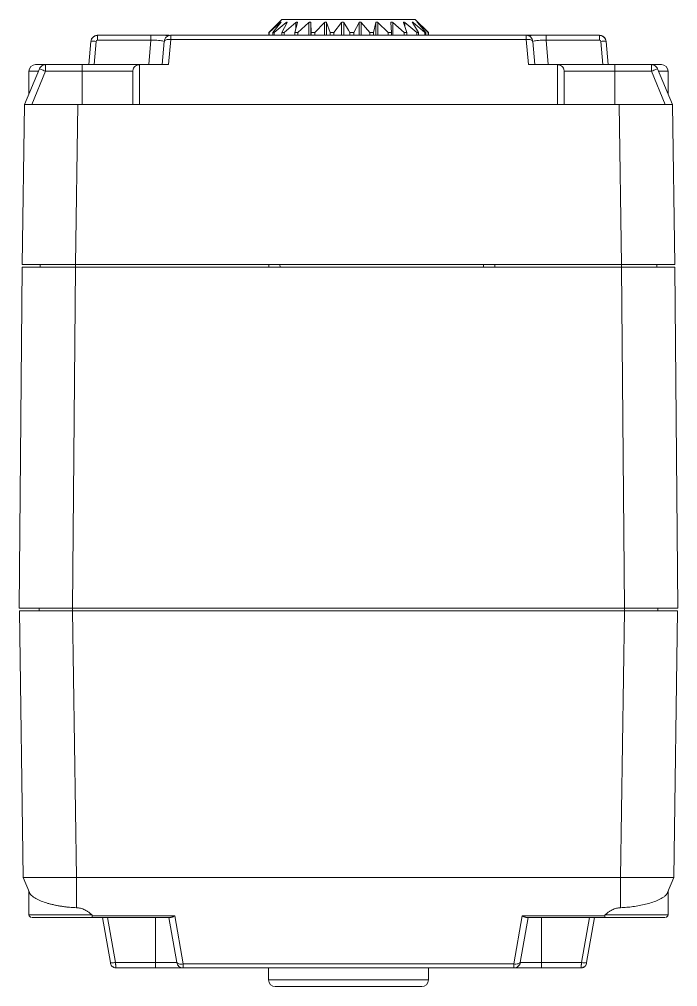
# Model space of a CAD drawing. Header units: millimetres. Extents: x 28 to 240, y 73 to 178.
# Drawn here: x 215.24 to 239.96, y 141.44 to 177.74 of the extents above; entities that cross this region are included whole.
import ezdxf

# ---------------------------------------------------------------- set-up
doc = ezdxf.new("R2010")
doc.units = ezdxf.units.MM

msp = doc.modelspace()

# ---------------------------------------------------------------- linework, layer by layer
at = {"color": 7, "linetype": 'Continuous', "lineweight": 15}
for p, q in [((224.955, 177.6), (224.607, 177.242)), ((224.622, 177.242), (225.036, 177.621)), ((225.055, 177.621), (224.761, 177.242)), ((224.811, 177.242), (225.256, 177.621)), ((225.097, 177.742), (224.955, 177.6)), ((225.036, 177.621), (225.036, 177.597)), ((225.293, 177.621), (225.093, 177.242)), ((230.097, 177.742), (225.097, 177.742)), ((225.175, 177.242), (225.622, 177.621)), ((225.256, 177.621), (225.256, 177.55)), ((225.677, 177.621), (225.583, 177.242)), ((225.622, 177.621), (225.622, 177.401)), ((225.692, 177.242), (226.113, 177.621)), ((226.113, 177.142), (226.113, 177.621)), ((226.18, 177.621), (226.199, 177.242)), ((226.18, 177.142), (226.18, 177.621)), ((226.328, 177.242), (226.697, 177.621)), ((226.697, 177.142), (226.697, 177.621)), ((226.773, 177.621), (226.903, 177.242)), ((226.773, 177.142), (226.773, 177.621)), ((227.044, 177.242), (227.337, 177.621)), ((227.337, 177.142), (227.337, 177.621)), ((227.418, 177.621), (227.597, 177.331)), ((227.418, 177.142), (227.418, 177.621)), ((227.794, 177.242), (227.994, 177.621)), ((227.994, 177.142), (227.994, 177.621)), ((228.074, 177.621), (228.395, 177.242)), ((228.074, 177.142), (228.074, 177.621)), ((228.532, 177.242), (228.626, 177.621)), ((228.626, 177.142), (228.626, 177.621)), ((228.7, 177.621), (229.089, 177.242)), ((228.7, 177.142), (228.7, 177.621)), ((229.212, 177.242), (229.193, 177.621)), ((229.257, 177.621), (229.69, 177.242)), ((229.257, 177.142), (229.257, 177.621)), ((229.79, 177.242), (229.66, 177.621)), ((229.709, 177.621), (230.159, 177.242)), ((229.709, 177.478), (229.709, 177.621)), ((230.23, 177.242), (229.997, 177.621)), ((230.029, 177.621), (230.466, 177.242)), ((230.029, 177.57), (230.029, 177.621)), ((230.597, 177.242), (230.097, 177.742)), ((230.505, 177.242), (230.184, 177.621)), ((230.195, 177.621), (230.594, 177.242)), ((224.607, 177.242), (224.622, 177.242)), ((224.607, 177.242), (224.607, 177.142)), ((224.622, 177.142), (224.622, 177.242)), ((224.761, 177.242), (224.811, 177.242)), ((224.761, 177.242), (224.761, 177.142)), ((224.811, 177.142), (224.811, 177.242)), ((225.093, 177.242), (225.175, 177.242)), ((225.093, 177.242), (225.093, 177.142)), ((225.175, 177.142), (225.175, 177.242)), ((225.583, 177.242), (225.692, 177.242)), ((225.583, 177.242), (225.583, 177.142)), ((225.692, 177.142), (225.692, 177.242)), ((226.199, 177.242), (226.328, 177.242)), ((226.199, 177.242), (226.199, 177.142)), ((226.328, 177.142), (226.328, 177.242)), ((226.903, 177.242), (227.044, 177.242)), ((226.903, 177.242), (226.903, 177.142)), ((227.044, 177.142), (227.044, 177.242)), ((227.597, 177.331), (227.651, 177.242)), ((227.651, 177.242), (227.651, 177.142)), ((227.651, 177.242), (227.794, 177.242)), ((227.794, 177.142), (227.794, 177.242)), ((228.395, 177.242), (228.532, 177.242)), ((228.395, 177.242), (228.395, 177.142)), ((228.532, 177.142), (228.532, 177.242)), ((229.089, 177.242), (229.212, 177.242)), ((229.089, 177.242), (229.089, 177.142)), ((229.212, 177.142), (229.212, 177.242)), ((229.69, 177.242), (229.79, 177.242)), ((229.69, 177.242), (229.69, 177.142)), ((229.79, 177.142), (229.79, 177.242)), ((230.159, 177.242), (230.23, 177.242)), ((230.159, 177.242), (230.159, 177.142)), ((230.23, 177.142), (230.23, 177.242)), ((230.466, 177.242), (230.505, 177.242)), ((230.466, 177.242), (230.466, 177.142)), ((230.505, 177.142), (230.505, 177.242)), ((230.594, 177.242), (230.597, 177.242)), ((230.594, 177.242), (230.594, 177.142)), ((230.597, 177.142), (230.597, 177.242)), ((217.923, 176.914), (217.847, 176.042)), ((218.046, 176.042), (218.123, 176.914)), ((218.172, 177.142), (218.172, 176.959)), ((218.172, 177.142), (220.179, 177.142)), ((218.172, 176.959), (220.179, 176.959)), ((220.099, 176.042), (220.179, 176.959)), ((220.673, 176.914), (220.597, 176.042)), ((220.84, 176.042), (220.922, 176.987)), ((220.922, 177.142), (234.272, 177.142)), ((220.922, 176.987), (234.272, 176.987)), ((234.272, 176.987), (234.354, 176.042)), ((234.441, 177.076), (234.448, 177.069)), ((234.597, 176.042), (234.521, 176.914)), ((235.015, 177.142), (235.015, 176.959)), ((235.015, 177.142), (237.022, 177.142)), ((235.015, 176.959), (235.095, 176.042)), ((235.015, 176.959), (237.022, 176.959)), ((237.022, 176.959), (237.022, 177.142)), ((237.072, 176.914), (237.148, 176.042)), ((237.347, 176.042), (237.271, 176.914)), ((215.431, 174.542), (215.988, 175.887)), ((215.597, 175.792), (215.597, 174.941)), ((215.597, 175.792), (215.948, 175.792)), ((215.701, 174.542), (216.219, 175.792)), ((216.219, 176.042), (217.597, 176.042)), ((216.219, 175.792), (217.597, 175.792)), ((217.597, 176.042), (217.597, 175.792)), ((217.597, 175.792), (217.597, 174.542)), ((217.597, 175.792), (219.497, 175.792)), ((219.497, 175.792), (219.497, 174.542)), ((219.747, 176.042), (219.745, 174.542)), ((220.84, 176.042), (219.747, 176.042)), ((235.447, 176.042), (234.354, 176.042)), ((235.449, 174.542), (235.447, 176.042)), ((235.697, 174.542), (235.697, 175.792)), ((235.697, 175.792), (237.597, 175.792)), ((237.597, 176.042), (237.597, 175.792)), ((237.597, 176.042), (238.975, 176.042)), ((237.597, 175.792), (237.597, 174.542)), ((237.597, 175.792), (238.975, 175.792)), ((238.975, 175.792), (239.493, 174.542)), ((239.206, 175.887), (239.763, 174.542)), ((239.597, 175.792), (239.246, 175.792)), ((239.597, 174.941), (239.597, 175.792)), ((215.347, 168.542), (215.431, 174.542)), ((217.347, 168.542), (217.431, 174.542)), ((217.431, 174.542), (219.745, 174.542)), ((235.449, 174.542), (219.745, 174.542)), ((235.449, 174.542), (237.763, 174.542)), ((237.763, 174.542), (237.847, 168.542)), ((239.763, 174.542), (237.763, 174.542)), ((239.763, 174.542), (239.847, 168.542)), ((215.235, 155.642), (215.347, 168.442)), ((217.347, 168.542), (215.347, 168.542)), ((217.347, 168.442), (215.347, 168.442)), ((216.013, 168.542), (216.013, 168.442)), ((217.347, 168.442), (217.235, 155.642)), ((237.847, 168.542), (217.347, 168.542)), ((217.347, 168.542), (217.347, 168.442)), ((237.847, 168.442), (217.347, 168.442)), ((224.604, 168.442), (224.604, 168.542)), ((225.032, 168.442), (225.024, 168.542)), ((232.67, 168.542), (232.662, 168.442)), ((233.09, 168.542), (233.09, 168.442)), ((239.847, 168.542), (237.847, 168.542)), ((237.847, 168.542), (237.847, 168.442)), ((237.847, 168.442), (237.959, 155.642)), ((239.847, 168.442), (237.847, 168.442)), ((239.181, 168.542), (239.181, 168.442)), ((239.847, 168.442), (239.959, 155.642)), ((215.235, 155.642), (217.235, 155.642)), ((215.377, 145.542), (215.237, 155.542)), ((215.985, 155.542), (215.985, 155.642)), ((217.235, 155.642), (237.959, 155.642)), ((217.235, 155.542), (217.235, 155.642)), ((217.237, 155.542), (237.957, 155.542)), ((217.376, 145.542), (217.237, 155.542)), ((237.957, 155.542), (237.818, 145.542)), ((237.959, 155.642), (239.959, 155.642)), ((237.959, 155.642), (237.959, 155.542)), ((239.209, 155.542), (239.209, 155.642)), ((239.817, 145.542), (239.957, 155.542)), ((215.377, 145.542), (215.612, 144.974)), ((215.611, 144.976), (215.377, 145.542)), ((217.376, 145.542), (237.818, 145.542)), ((217.376, 145.542), (217.376, 144.405)), ((237.818, 144.405), (237.818, 145.542)), ((239.582, 144.974), (239.817, 145.542)), ((239.817, 145.542), (239.583, 144.976)), ((215.597, 145.009), (215.597, 144.142)), ((239.597, 144.142), (239.597, 145.009)), ((215.597, 144.142), (217.955, 144.142)), ((237.239, 144.142), (239.597, 144.142)), ((220.922, 144.042), (217.958, 144.042)), ((217.976, 144.104), (221.073, 144.104)), ((218.355, 144.042), (218.653, 142.348)), ((218.85, 142.348), (218.552, 144.042)), ((220.347, 144.042), (220.347, 142.348)), ((220.847, 144.042), (221.146, 142.348)), ((221.073, 144.104), (221.392, 142.296)), ((233.802, 142.296), (234.121, 144.104)), ((234.048, 142.348), (234.347, 144.042)), ((234.121, 144.104), (237.218, 144.104)), ((234.273, 144.042), (237.236, 144.042)), ((234.847, 142.348), (234.847, 144.042)), ((236.642, 144.042), (236.344, 142.348)), ((236.541, 142.348), (236.839, 144.042)), ((220.347, 142.348), (218.85, 142.348)), ((221.146, 142.348), (220.347, 142.348)), ((220.347, 142.142), (220.347, 142.348)), ((221.392, 142.296), (233.802, 142.296)), ((234.847, 142.348), (234.048, 142.348)), ((234.847, 142.142), (234.847, 142.348)), ((236.344, 142.348), (234.847, 142.348)), ((218.857, 142.15), (218.858, 142.142)), ((220.347, 142.142), (218.858, 142.142)), ((221.392, 142.142), (233.802, 142.142)), ((224.597, 142.142), (224.597, 141.692)), ((230.597, 141.692), (230.597, 142.142)), ((236.336, 142.142), (234.847, 142.142)), ((236.336, 142.142), (236.337, 142.15)), ((224.597, 141.692), (230.597, 141.692)), ((224.848, 141.442), (230.347, 141.442))]:
    msp.add_line(p, q, dxfattribs=at)
for centre, radius, start, end in [((218.023, 176.337), 0.585, 80.1975, 99.8025), ((220.922, 176.892), 0.25, 132.5, 175), ((234.272, 176.892), 0.25, 47.5, 90), ((237.171, 176.337), 0.585, 80.1975, 99.8025), ((215.847, 175.792), 0.25, 90, 180), ((216.219, 175.792), 0.25, 123.7552, 157.5103), ((238.975, 175.792), 0.25, 56.2448, 90), ((239.347, 175.792), 0.25, 0, 90), ((215.697, 144.142), 0.1, 180, 270), ((239.497, 144.142), 0.1, 270, 0), ((233.885, 142.783), 0.493, 260.3074, 279.98), ((236.442, 142.642), 0.31, 251.4693, 288.5307), ((236.336, 142.342), 0.2, 328.0676, 350), ((221.392, 142.392), 0.25, 230, 270), ((236.336, 142.342), 0.2, 270, 318.9508), ((224.847, 141.692), 0.25, 180, 270), ((230.347, 141.692), 0.25, 270, 0)]:
    msp.add_arc(centre, radius, start, end, dxfattribs=at)
for points, knots in [([(225.036, 177.621), (225.041, 177.625), (225.05, 177.632), (225.059, 177.639), (225.065, 177.642), (225.067, 177.642), (225.067, 177.638), (225.063, 177.631), (225.057, 177.624), (225.055, 177.621)], [0, 0, 0, 0, 0.197278, 0.3392, 0.458477, 0.578083, 0.691204, 0.848053, 1, 1, 1, 1]), ([(225.256, 177.621), (225.261, 177.625), (225.271, 177.632), (225.283, 177.639), (225.291, 177.642), (225.297, 177.642), (225.299, 177.638), (225.298, 177.631), (225.295, 177.624), (225.293, 177.621)], [0, 0, 0, 0, 0.197276, 0.339208, 0.458484, 0.578078, 0.691199, 0.848049, 1, 1, 1, 1]), ([(225.622, 177.621), (225.628, 177.625), (225.637, 177.632), (225.651, 177.639), (225.662, 177.642), (225.67, 177.642), (225.676, 177.638), (225.678, 177.631), (225.677, 177.624), (225.677, 177.621)], [0, 0, 0, 0, 0.197274, 0.339201, 0.458471, 0.578078, 0.691201, 0.848061, 1, 1, 1, 1]), ([(226.113, 177.621), (226.118, 177.625), (226.128, 177.632), (226.142, 177.639), (226.155, 177.642), (226.165, 177.642), (226.173, 177.638), (226.179, 177.631), (226.18, 177.624), (226.18, 177.621)], [0, 0, 0, 0, 0.197272, 0.339202, 0.458474, 0.578086, 0.691209, 0.848057, 1, 1, 1, 1]), ([(226.697, 177.621), (226.702, 177.625), (226.71, 177.632), (226.725, 177.639), (226.738, 177.642), (226.75, 177.642), (226.76, 177.638), (226.769, 177.631), (226.772, 177.624), (226.773, 177.621)], [0, 0, 0, 0, 0.197274, 0.339202, 0.458476, 0.578083, 0.691196, 0.848051, 1, 1, 1, 1]), ([(227.337, 177.621), (227.341, 177.625), (227.348, 177.632), (227.362, 177.639), (227.375, 177.642), (227.388, 177.642), (227.4, 177.638), (227.411, 177.631), (227.416, 177.624), (227.418, 177.621)], [0, 0, 0, 0, 0.197277, 0.339207, 0.458479, 0.578087, 0.691206, 0.84805, 1, 1, 1, 1]), ([(227.994, 177.621), (227.996, 177.624), (228, 177.63), (228.008, 177.636), (228.018, 177.641), (228.029, 177.642), (228.042, 177.641), (228.054, 177.637), (228.065, 177.63), (228.071, 177.624), (228.074, 177.621)], [0, 0, 0, 0, 0.139427, 0.260874, 0.372513, 0.484702, 0.604546, 0.722001, 0.850368, 1, 1, 1, 1]), ([(228.626, 177.621), (228.627, 177.624), (228.629, 177.63), (228.635, 177.636), (228.643, 177.641), (228.653, 177.642), (228.665, 177.641), (228.677, 177.637), (228.689, 177.63), (228.696, 177.624), (228.7, 177.621)], [0, 0, 0, 0, 0.139426, 0.260867, 0.372506, 0.484695, 0.60454, 0.721999, 0.850365, 1, 1, 1, 1]), ([(229.193, 177.621), (229.193, 177.624), (229.193, 177.63), (229.196, 177.636), (229.202, 177.641), (229.211, 177.642), (229.221, 177.641), (229.233, 177.637), (229.245, 177.63), (229.252, 177.624), (229.257, 177.621)], [0, 0, 0, 0, 0.139419, 0.260878, 0.372506, 0.4847, 0.604546, 0.722001, 0.850364, 1, 1, 1, 1]), ([(229.66, 177.621), (229.659, 177.624), (229.657, 177.63), (229.658, 177.636), (229.661, 177.641), (229.667, 177.642), (229.675, 177.641), (229.685, 177.637), (229.697, 177.63), (229.705, 177.624), (229.709, 177.621)], [0, 0, 0, 0, 0.139418, 0.260863, 0.372508, 0.484696, 0.604541, 0.721999, 0.850362, 1, 1, 1, 1]), ([(229.997, 177.621), (229.995, 177.624), (229.992, 177.63), (229.989, 177.636), (229.99, 177.641), (229.993, 177.642), (229.999, 177.641), (230.007, 177.637), (230.017, 177.63), (230.025, 177.624), (230.029, 177.621)], [0, 0, 0, 0, 0.139415, 0.260879, 0.372512, 0.484692, 0.604548, 0.721995, 0.850364, 1, 1, 1, 1]), ([(230.184, 177.621), (230.181, 177.624), (230.176, 177.63), (230.171, 177.636), (230.168, 177.641), (230.169, 177.642), (230.171, 177.641), (230.177, 177.637), (230.185, 177.63), (230.192, 177.624), (230.195, 177.621)], [0, 0, 0, 0, 0.139412, 0.260868, 0.372505, 0.484688, 0.604541, 0.721998, 0.850361, 1, 1, 1, 1]), ([(217.923, 176.914), (217.926, 176.93), (217.93, 176.963), (217.949, 177.007), (217.974, 177.046), (218.004, 177.078), (218.037, 177.103), (218.071, 177.121), (218.106, 177.134), (218.139, 177.141), (218.162, 177.141), (218.172, 177.142)], [0, 0, 0, 0, 0.135569, 0.265029, 0.388378, 0.505611, 0.616729, 0.721728, 0.820607, 0.913365, 1, 1, 1, 1]), ([(218.172, 177.14), (218.142, 177.136), (218.081, 177.13), (218.003, 177.079), (217.945, 177.006), (217.933, 176.946), (217.927, 176.917)], [0, 0, 0, 0, 0.2501582, 0.5002881, 0.7501612, 1, 1, 1, 1]), ([(220.179, 177.142), (220.179, 177.142), (220.179, 177.124), (220.179, 177.054), (220.179, 177.004), (220.179, 176.959)], [0, 0, 0, 0, 0.5, 0.5, 1, 1, 1, 1]), ([(220.179, 177.142), (220.204, 177.142), (220.254, 177.142), (220.328, 177.142), (220.399, 177.142), (220.491, 177.142), (220.599, 177.142), (220.711, 177.142), (220.805, 177.142), (220.847, 177.142), (220.868, 177.142)], [0, 0, 0, 0, 0.087238, 0.172698, 0.257122, 0.341275, 0.50762, 0.673734, 0.836947, 1, 1, 1, 1]), ([(220.179, 176.959), (220.282, 176.963), (220.384, 176.958), (220.547, 176.945), (220.609, 176.935), (220.642, 176.927)], [0, 0, 0, 0, 0.5, 0.5, 1, 1, 1, 1]), ([(220.922, 176.987), (220.858, 176.992), (220.795, 176.987), (220.703, 176.96), (220.675, 176.938), (220.673, 176.914)], [0, 0, 0, 0, 0.5, 0.5, 1, 1, 1, 1]), ([(220.913, 177.142), (220.888, 177.142), (220.84, 177.141), (220.77, 177.133), (220.736, 177.13)], [0, 0, 0, 0, 0.51264, 1, 1, 1, 1]), ([(220.922, 177.142), (220.922, 177.142), (220.922, 177.127), (220.922, 177.072), (220.922, 177.033), (220.922, 176.987)], [0, 0, 0, 0, 0.5, 0.5, 1, 1, 1, 1]), ([(234.272, 176.987), (234.272, 177.033), (234.272, 177.072), (234.272, 177.127), (234.272, 177.142), (234.272, 177.142)], [0, 0, 0, 0, 0.5, 0.5, 1, 1, 1, 1]), ([(234.272, 177.142), (234.272, 177.142), (234.274, 177.142), (234.284, 177.142), (234.302, 177.142), (234.334, 177.142), (234.39, 177.142), (234.483, 177.142), (234.596, 177.142), (234.725, 177.142), (234.867, 177.142), (234.965, 177.142), (235.015, 177.142)], [0, 0, 0, 0, 0.058904, 0.117778, 0.177243, 0.237903, 0.361768, 0.486687, 0.612925, 0.740288, 0.868318, 1, 1, 1, 1]), ([(234.521, 176.914), (234.519, 176.938), (234.491, 176.96), (234.399, 176.987), (234.336, 176.992), (234.272, 176.987)], [0, 0, 0, 0, 0.5, 0.5, 1, 1, 1, 1]), ([(234.458, 177.13), (234.424, 177.134), (234.354, 177.141), (234.306, 177.142), (234.281, 177.142)], [0, 0, 0, 0, 0.487414, 1, 1, 1, 1]), ([(234.552, 176.927), (234.585, 176.935), (234.647, 176.945), (234.81, 176.958), (234.912, 176.963), (235.015, 176.959)], [0, 0, 0, 0, 0.5, 0.5, 1, 1, 1, 1]), ([(237.022, 177.142), (237.038, 177.141), (237.072, 177.139), (237.124, 177.122), (237.175, 177.092), (237.221, 177.047), (237.258, 176.986), (237.266, 176.938), (237.271, 176.914)], [0, 0, 0, 0, 0.1311159, 0.2764733, 0.4360579, 0.6098532, 0.7978406, 1, 1, 1, 1]), ([(237.267, 176.917), (237.261, 176.946), (237.249, 177.006), (237.191, 177.079), (237.113, 177.13), (237.052, 177.136), (237.022, 177.14)], [0, 0, 0, 0, 0.2496378, 0.4994717, 0.7495987, 1, 1, 1, 1]), ([(215.847, 176.042), (215.848, 176.042), (215.849, 176.042), (215.862, 176.042), (215.883, 176.042), (215.911, 176.042), (215.965, 176.042), (216.056, 176.042), (216.165, 176.042), (216.219, 176.042)], [0, 0, 0, 0, 0.103816, 0.206843, 0.309658, 0.412844, 0.516974, 0.758361, 1, 1, 1, 1]), ([(216.219, 175.792), (216.158, 175.817), (216.098, 175.842), (216.013, 175.877), (215.988, 175.887), (215.988, 175.887)], [0, 0, 0, 0, 0.5, 0.5, 1, 1, 1, 1]), ([(216.219, 176.042), (216.219, 176.042), (216.219, 176.015), (216.219, 175.922), (216.219, 175.857), (216.219, 175.792)], [0, 0, 0, 0, 0.5, 0.5, 1, 1, 1, 1]), ([(217.597, 176.042), (217.642, 176.042), (217.733, 176.042), (217.867, 176.042), (218, 176.042), (218.131, 176.042), (218.261, 176.042), (218.484, 176.042), (218.786, 176.042), (219.127, 176.042), (219.407, 176.042), (219.584, 176.042), (219.685, 176.042), (219.738, 176.042), (219.744, 176.042), (219.747, 176.042)], [0, 0, 0, 0, 0.040278, 0.080245, 0.120061, 0.159886, 0.199879, 0.2402, 0.370049, 0.500058, 0.629907, 0.759916, 0.840123, 0.919724, 1, 1, 1, 1]), ([(219.747, 176.042), (219.732, 176.041), (219.701, 176.039), (219.657, 176.026), (219.614, 176.005), (219.565, 175.968), (219.511, 175.897), (219.502, 175.831), (219.497, 175.792)], [0, 0, 0, 0, 0.1042307, 0.2126636, 0.3266705, 0.4474335, 0.6743952, 1, 1, 1, 1]), ([(235.447, 176.042), (235.462, 176.041), (235.493, 176.039), (235.538, 176.026), (235.58, 176.005), (235.629, 175.967), (235.683, 175.898), (235.692, 175.831), (235.697, 175.792)], [0, 0, 0, 0, 0.104231, 0.212664, 0.32667, 0.447434, 0.674395, 1, 1, 1, 1]), ([(235.447, 176.042), (235.448, 176.042), (235.449, 176.042), (235.462, 176.042), (235.483, 176.042), (235.513, 176.042), (235.551, 176.042), (235.631, 176.042), (235.787, 176.042), (236.066, 176.042), (236.408, 176.042), (236.75, 176.042), (237.061, 176.042), (237.327, 176.042), (237.507, 176.042), (237.597, 176.042)], [0, 0, 0, 0, 0.040278, 0.080245, 0.120061, 0.159886, 0.199879, 0.2402, 0.370049, 0.500058, 0.629907, 0.759916, 0.840123, 0.919724, 1, 1, 1, 1]), ([(238.975, 175.792), (238.975, 175.857), (238.975, 175.922), (238.975, 176.015), (238.975, 176.042), (238.975, 176.042)], [0, 0, 0, 0, 0.5, 0.5, 1, 1, 1, 1]), ([(238.975, 176.042), (238.998, 176.042), (239.043, 176.042), (239.102, 176.042), (239.157, 176.042), (239.204, 176.042), (239.256, 176.042), (239.305, 176.042), (239.341, 176.042), (239.345, 176.042), (239.347, 176.042)], [0, 0, 0, 0, 0.097068, 0.19347, 0.289676, 0.386159, 0.483389, 0.65582, 0.82713, 1, 1, 1, 1]), ([(238.975, 176.042), (238.998, 176.042), (239.043, 176.042), (239.102, 176.042), (239.157, 176.042), (239.204, 176.042), (239.256, 176.042), (239.305, 176.042), (239.341, 176.042), (239.345, 176.042), (239.347, 176.042)], [0, 0, 0, 0, 0.097068, 0.19347, 0.289676, 0.386159, 0.483389, 0.65582, 0.82713, 1, 1, 1, 1]), ([(239.206, 175.887), (239.206, 175.887), (239.181, 175.877), (239.096, 175.842), (239.036, 175.817), (238.975, 175.792)], [0, 0, 0, 0, 0.5, 0.5, 1, 1, 1, 1]), ([(215.431, 174.542), (215.432, 174.542), (215.434, 174.542), (215.451, 174.542), (215.481, 174.542), (215.531, 174.542), (215.625, 174.542), (215.777, 174.542), (216.009, 174.542), (216.287, 174.542), (216.556, 174.542), (216.79, 174.542), (216.988, 174.542), (217.202, 174.542), (217.353, 174.542), (217.431, 174.542)], [0, 0, 0, 0, 0.049444, 0.09758, 0.144682, 0.206455, 0.270169, 0.385967, 0.500021, 0.61391, 0.729873, 0.793429, 0.85536, 0.926277, 1, 1, 1, 1]), ([(215.237, 155.542), (215.238, 155.542), (215.24, 155.542), (215.257, 155.542), (215.287, 155.542), (215.337, 155.542), (215.432, 155.542), (215.583, 155.542), (215.815, 155.542), (216.093, 155.542), (216.362, 155.542), (216.597, 155.542), (216.794, 155.542), (217.008, 155.542), (217.16, 155.542), (217.237, 155.542)], [0, 0, 0, 0, 0.049444, 0.09758, 0.144682, 0.206455, 0.270169, 0.385967, 0.500021, 0.61391, 0.729873, 0.793429, 0.85536, 0.926277, 1, 1, 1, 1]), ([(237.957, 155.542), (238.009, 155.542), (238.111, 155.542), (238.262, 155.542), (238.423, 155.542), (238.597, 155.542), (238.832, 155.542), (239.101, 155.542), (239.379, 155.542), (239.611, 155.542), (239.762, 155.542), (239.857, 155.542), (239.914, 155.542), (239.95, 155.542), (239.955, 155.542), (239.957, 155.542)], [0, 0, 0, 0, 0.049444, 0.09758, 0.144682, 0.206455, 0.270169, 0.385967, 0.500021, 0.61391, 0.729873, 0.793429, 0.85536, 0.926277, 1, 1, 1, 1]), ([(215.377, 145.542), (215.378, 145.541), (215.38, 145.54), (215.407, 145.54), (215.459, 145.54), (215.548, 145.539), (215.706, 145.538), (215.93, 145.538), (216.155, 145.538), (216.373, 145.538), (216.609, 145.539), (216.857, 145.54), (217.115, 145.541), (217.289, 145.541), (217.376, 145.542)], [0, 0, 0, 0, 0.042938, 0.124961, 0.184087, 0.24994, 0.38056, 0.499752, 0.583125, 0.666499, 0.749873, 0.833247, 0.916623, 1, 1, 1, 1]), ([(237.818, 145.542), (237.844, 145.541), (237.914, 145.541), (238.044, 145.54), (238.209, 145.54), (238.396, 145.54), (238.649, 145.539), (238.942, 145.538), (239.212, 145.538), (239.409, 145.538), (239.555, 145.538), (239.671, 145.539), (239.754, 145.54), (239.807, 145.541), (239.814, 145.541), (239.817, 145.542)], [0, 0, 0, 0, 0.025, 0.06671, 0.125124, 0.184123, 0.250227, 0.381363, 0.500085, 0.583403, 0.666721, 0.750039, 0.833359, 0.916679, 1, 1, 1, 1]), ([(217.376, 144.405), (217.335, 144.407), (217.25, 144.41), (217.121, 144.42), (216.99, 144.434), (216.859, 144.452), (216.727, 144.473), (216.595, 144.498), (216.466, 144.526), (216.34, 144.559), (216.18, 144.607), (215.99, 144.677), (215.831, 144.759), (215.722, 144.836), (215.65, 144.903), (215.624, 144.951), (215.611, 144.976)], [0, 0, 0, 0, 0.047861, 0.097089, 0.1477195, 0.1997854, 0.2533168, 0.3083414, 0.3648848, 0.4229703, 0.4826198, 0.6016999, 0.7387677, 0.8164091, 0.9034873, 1, 1, 1, 1]), ([(239.583, 144.976), (239.577, 144.963), (239.565, 144.938), (239.538, 144.901), (239.505, 144.867), (239.468, 144.834), (239.427, 144.804), (239.344, 144.749), (239.204, 144.677), (238.986, 144.596), (238.758, 144.532), (238.525, 144.482), (238.287, 144.443), (238.05, 144.417), (237.894, 144.409), (237.818, 144.405)], [0, 0, 0, 0, 0.0493655, 0.096411, 0.1411365, 0.1835422, 0.223628, 0.261394, 0.398482, 0.5175866, 0.6237564, 0.724932, 0.8212525, 0.9128793, 1, 1, 1, 1]), ([(217.955, 144.142), (217.926, 144.167), (217.87, 144.215), (217.781, 144.277), (217.673, 144.337), (217.539, 144.388), (217.43, 144.399), (217.376, 144.405)], [0, 0, 0, 0, 0.181935, 0.349479, 0.50383, 0.75523, 1, 1, 1, 1]), ([(217.955, 144.142), (217.962, 144.136), (217.973, 144.125), (217.975, 144.11), (217.976, 144.104)], [0, 0, 0, 0, 0.552302, 1, 1, 1, 1]), ([(237.239, 144.142), (237.232, 144.136), (237.221, 144.125), (237.219, 144.11), (237.218, 144.104)], [0, 0, 0, 0, 0.559639, 1, 1, 1, 1]), ([(237.239, 144.142), (237.268, 144.167), (237.324, 144.215), (237.413, 144.276), (237.521, 144.337), (237.655, 144.389), (237.764, 144.399), (237.818, 144.405)], [0, 0, 0, 0, 0.180407, 0.347834, 0.503786, 0.754214, 1, 1, 1, 1]), ([(215.716, 144.042), (215.719, 144.042), (215.726, 144.042), (215.954, 144.042), (216.335, 144.042), (216.847, 144.042), (217.422, 144.042), (217.783, 144.042), (217.958, 144.042)], [0, 0, 0, 0, 0.132938, 0.302231, 0.471525, 0.651116, 0.830707, 1, 1, 1, 1]), ([(217.958, 144.042), (217.96, 144.043), (217.964, 144.044), (217.968, 144.055), (217.972, 144.069), (217.974, 144.086), (217.975, 144.098), (217.976, 144.104)], [0, 0, 0, 0, 0.238784, 0.45816, 0.658117, 0.838696, 1, 1, 1, 1]), ([(221.073, 144.104), (221.057, 144.093), (221.028, 144.076), (220.988, 144.057), (220.953, 144.044), (220.932, 144.043), (220.922, 144.042)], [0, 0, 0, 0, 0.314237, 0.534911, 0.784955, 1, 1, 1, 1]), ([(234.121, 144.104), (234.135, 144.095), (234.161, 144.079), (234.196, 144.061), (234.227, 144.049), (234.252, 144.043), (234.266, 144.042), (234.273, 144.042)], [0, 0, 0, 0, 0.26191, 0.492723, 0.692543, 0.861539, 1, 1, 1, 1]), ([(237.236, 144.042), (237.234, 144.043), (237.23, 144.044), (237.226, 144.055), (237.223, 144.07), (237.22, 144.086), (237.219, 144.098), (237.218, 144.104)], [0, 0, 0, 0, 0.2455013, 0.4682018, 0.6681348, 0.8453642, 1, 1, 1, 1]), ([(239.478, 144.042), (239.475, 144.042), (239.468, 144.042), (239.24, 144.042), (238.859, 144.042), (238.347, 144.042), (237.772, 144.042), (237.411, 144.042), (237.236, 144.042)], [0, 0, 0, 0, 0.132938, 0.302231, 0.471525, 0.651116, 0.830707, 1, 1, 1, 1]), ([(218.653, 142.348), (218.655, 142.34), (218.677, 142.335), (218.749, 142.335), (218.8, 142.34), (218.85, 142.348)], [0, 0, 0, 0, 0.5, 0.5, 1, 1, 1, 1]), ([(218.85, 142.348), (218.851, 142.331), (218.852, 142.299), (218.854, 142.241), (218.856, 142.188), (218.857, 142.155), (218.857, 142.151), (218.857, 142.15)], [0, 0, 0, 0, 0.177849, 0.347556, 0.661238, 0.942735, 1, 1, 1, 1]), ([(221.146, 142.348), (221.15, 142.325), (221.178, 142.306), (221.268, 142.287), (221.33, 142.287), (221.392, 142.296)], [0, 0, 0, 0, 0.5, 0.5, 1, 1, 1, 1]), ([(221.392, 142.296), (221.392, 142.251), (221.392, 142.211), (221.392, 142.157), (221.392, 142.142), (221.392, 142.142)], [0, 0, 0, 0, 0.5, 0.5, 1, 1, 1, 1]), ([(233.802, 142.142), (233.811, 142.142), (233.829, 142.143), (233.872, 142.15), (233.928, 142.171), (233.987, 142.218), (234.03, 142.277), (234.042, 142.325), (234.048, 142.348)], [0, 0, 0, 0, 0.077959, 0.150093, 0.381725, 0.582014, 0.789658, 1, 1, 1, 1]), ([(233.802, 142.142), (233.802, 142.142), (233.802, 142.157), (233.802, 142.211), (233.802, 142.251), (233.802, 142.296)], [0, 0, 0, 0, 0.5, 0.5, 1, 1, 1, 1]), ([(236.337, 142.15), (236.337, 142.151), (236.337, 142.155), (236.338, 142.188), (236.34, 142.241), (236.342, 142.299), (236.343, 142.332), (236.344, 142.348)], [0, 0, 0, 0, 0.059852, 0.340701, 0.653522, 0.822718, 1, 1, 1, 1]), ([(218.687, 142.238), (218.692, 142.231), (218.699, 142.22), (218.719, 142.202), (218.74, 142.187), (218.769, 142.171), (218.804, 142.158), (218.835, 142.15), (218.853, 142.149), (218.857, 142.149)], [0, 0, 0, 0, 0.18472, 0.296409, 0.425446, 0.574083, 0.743722, 0.934571, 1, 1, 1, 1]), ([(221.392, 142.142), (221.391, 142.142), (221.389, 142.142), (221.375, 142.142), (221.352, 142.142), (221.308, 142.142), (221.227, 142.142), (221.091, 142.142), (220.925, 142.142), (220.739, 142.142), (220.544, 142.142), (220.413, 142.142), (220.347, 142.142)], [0, 0, 0, 0, 0.060262, 0.120024, 0.179827, 0.240208, 0.370006, 0.50013, 0.629928, 0.760053, 0.879947, 1, 1, 1, 1]), ([(234.847, 142.142), (234.814, 142.142), (234.748, 142.142), (234.651, 142.142), (234.555, 142.142), (234.426, 142.142), (234.269, 142.142), (234.103, 142.142), (233.967, 142.142), (233.872, 142.142), (233.813, 142.142), (233.806, 142.142), (233.802, 142.142)], [0, 0, 0, 0, 0.060262, 0.120024, 0.179827, 0.240208, 0.370006, 0.50013, 0.629928, 0.760053, 0.879947, 1, 1, 1, 1]), ([(236.337, 142.149), (236.342, 142.149), (236.361, 142.15), (236.394, 142.159), (236.43, 142.174), (236.465, 142.194), (236.494, 142.219), (236.505, 142.235), (236.509, 142.241)], [0, 0, 0, 0, 0.07656, 0.272488, 0.443834, 0.591353, 0.823823, 1, 1, 1, 1])]:
    msp.add_open_spline(points, degree=3, knots=knots, dxfattribs=at)
for points in [[(218.123, 176.914), (218.125, 176.938), (218.148, 176.959), (218.172, 176.959)], [(220.753, 177.076), (220.799, 177.118), (220.861, 177.142), (220.922, 177.142)], [(234.441, 177.076), (234.486, 177.034), (234.515, 176.975), (234.521, 176.914)], [(237.022, 176.959), (237.046, 176.959), (237.069, 176.938), (237.072, 176.914)], [(216.08, 176), (216.121, 176.027), (216.17, 176.042), (216.219, 176.042)], [(239.114, 176), (239.155, 175.972), (239.187, 175.933), (239.206, 175.887)], [(218.653, 142.348), (218.657, 142.325), (218.661, 142.307), (218.661, 142.307)], [(218.684, 142.242), (218.673, 142.262), (218.665, 142.284), (218.661, 142.307)], [(221.146, 142.348), (221.156, 142.29), (221.186, 142.238), (221.231, 142.2)], [(233.971, 142.297), (234.016, 142.306), (234.044, 142.325), (234.048, 142.348)], [(236.533, 142.307), (236.533, 142.307), (236.537, 142.325), (236.541, 142.348)]]:
    msp.add_open_spline(points, degree=3, dxfattribs=at)

doc.saveas('drawing.dxf')
